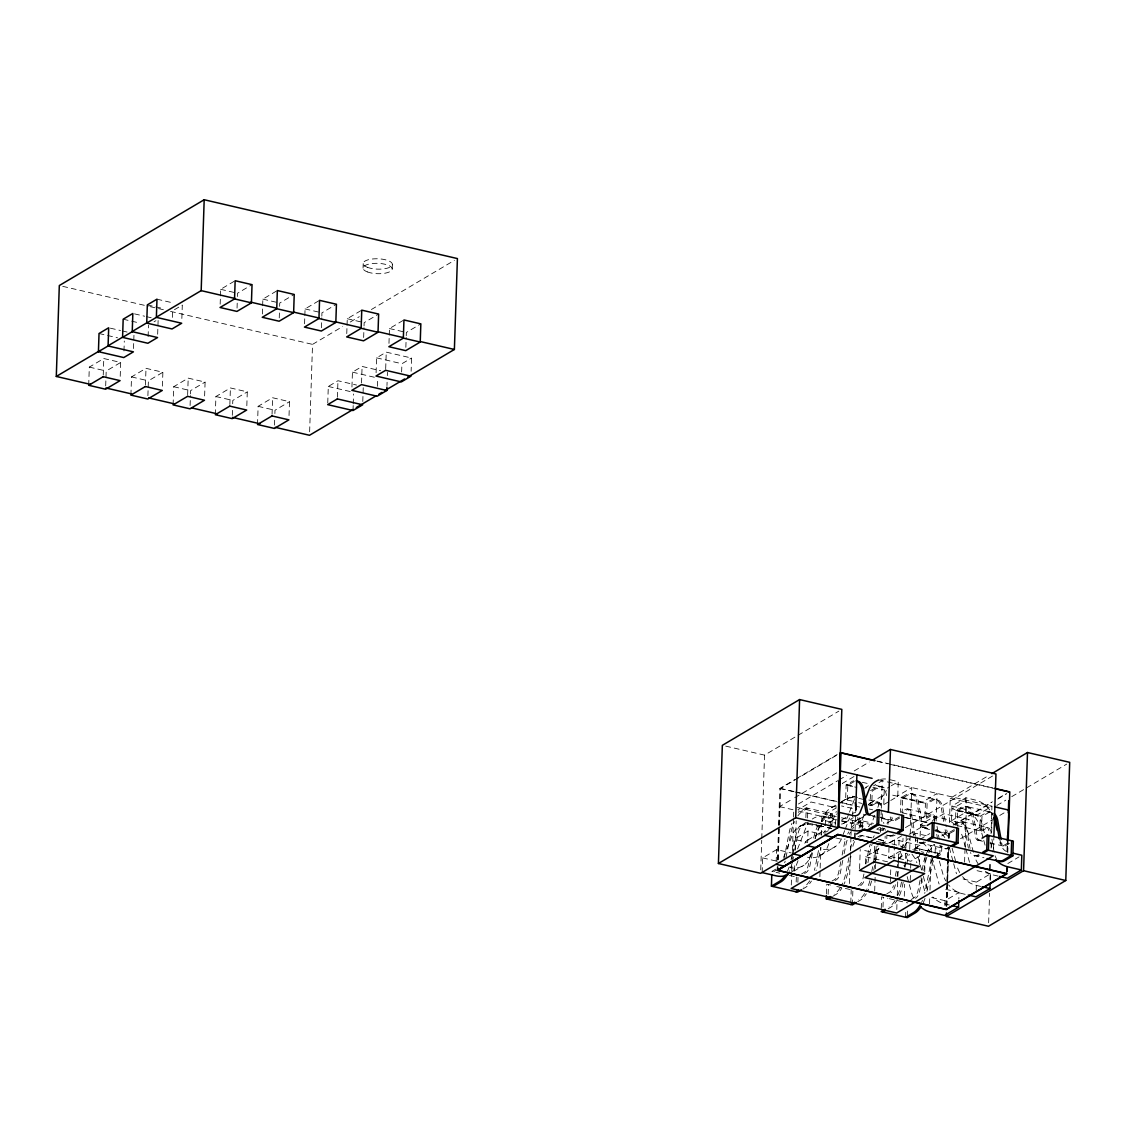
<?xml version="1.0" encoding="UTF-8"?>
<svg xmlns="http://www.w3.org/2000/svg" width="1126" height="1126" viewBox="0 0 1126 1126"><rect width="100%" height="100%" fill="white"/><g stroke="black" fill="none" stroke-linecap="round" stroke-linejoin="round"><path stroke-width="0.75" stroke-dasharray="5 3.75" d="M88.701 385.289L89.306 367.104L103.789 358.532L120.679 362.445L120.13 378.983M103.24 375.057L103.789 358.532M105.689 385.908L106.196 371.031L120.679 362.445M123.973 350.96L124.296 341.037M130.912 395.099L131.517 376.914L146 368.329L162.876 372.256L162.327 388.78M133.515 348.539L133.952 335.323M145.451 384.867L146 368.329M148.111 336.66L148.505 325.09M147.9 395.705L148.393 380.841L162.876 372.256M157.668 334.239L158.161 319.362L154.023 321.811M172.419 317.391L172.644 310.776L182.299 305.062L181.75 321.586M173.108 404.896L173.714 386.725L188.197 378.139L205.087 382.066L204.538 398.59M187.648 394.663L188.197 378.139M190.097 405.515L190.435 395.606M190.491 393.945L190.59 390.638L205.087 382.066M215.319 414.706L215.911 396.521L230.408 387.949L247.284 391.862L246.735 408.4M220.161 304.189L220.386 297.574M220.443 295.927L220.654 289.312L235.151 280.726M229.859 404.473L230.408 387.949M232.308 415.325L232.463 410.357M232.688 403.755L232.8 400.448L247.284 391.862M237.051 308.102L237.206 303.147M237.431 296.532L237.544 293.239L252.027 284.653M257.516 424.516L258.121 406.331L272.605 397.745L289.481 401.672L288.946 418.196M262.372 313.985L262.583 307.384M262.639 305.723L262.865 299.122L277.348 290.536M272.056 414.284L272.605 397.745M274.505 425.121L274.674 420.167M274.885 413.552L274.997 410.258L289.481 401.672M279.248 317.912L279.417 312.958M279.628 306.342L279.741 303.035L294.224 294.463M304.569 323.795L304.794 317.18M304.85 315.533L305.062 308.918L319.545 300.346M309.636 431.779L312.535 344.373L342.712 326.498M321.445 327.722L321.783 317.799M321.839 316.153L321.937 312.845L336.435 304.259M327.75 402.981L328.299 386.457L337.955 380.743L356.52 385.05M337.406 397.267L337.955 380.743M346.766 333.606L346.991 326.99M347.047 325.344L347.272 318.728L361.756 310.143M351.945 387.034L352.438 372.157L362.093 366.443L380.672 370.75M353.015 410.526L353.184 405.557M353.226 403.91L353.564 393.987M363.051 268.115L363.205 263.568M361.545 382.967L362.093 366.443M363.656 337.519L363.98 327.61M364.036 325.949L364.148 322.655L378.632 314.07M362.783 401.489L363.276 386.626M376.098 372.734L376.591 357.857L386.246 352.142L411.567 358.026L411.131 371.242M377.491 386.302L377.759 378.04M385.697 368.666L386.246 352.142M386.978 385.542L387.091 382.235M387.316 375.62L387.414 372.326M388.977 343.402L389.188 336.801M389.244 335.14L389.469 328.539L403.952 319.953M392.214 268.917L392.369 264.371M401.63 372.002L401.912 363.74L411.567 358.026M405.853 347.329L406.19 337.42M406.247 335.759L406.345 332.451L420.842 323.88M760.74 869.835L761.711 840.292M761.767 838.56L764.54 755.138L838.828 711.139M762.161 872.608L762.654 857.899L776.63 849.609L791.24 852.945M777.264 861.235L776.18 861.038L776.63 849.609M777.461 859.842L778.559 826.78M778.615 825.034L779.825 788.482L794.914 779.544M777.855 859.954L778.939 827.272M778.995 825.555L779.628 806.638L793.211 798.587M778.249 859.8L779.347 826.723M779.403 824.978L780.628 788.425L837.969 754.462M791.282 885.008L791.677 872.819M791.733 871.088L792.085 860.644M792.141 858.899L793.478 818.869M793.534 817.124L793.816 808.426M793.548 854.015L794.041 839.306L808.018 831.03L821.544 834.169M794.548 870.764L794.829 862.164M795.223 850.116L796.195 820.882M796.181 882.01L796.349 877.098M797.87 882.334L798.024 877.421L788.862 875.296M805.878 817.659L806.202 807.849L832.311 813.845L831.889 826.92M807.553 817.983L807.877 808.172L801.388 812.113A24.139 10.979 -76.9 0 0 797.771 815.984M808.018 831.03L807.638 842.473L794.041 839.306M819.869 876.647L820.094 869.765M820.15 868.047L820.84 847.399L817.223 865.824A24.054 10.936 -76.9 0 1 816.04 870.595M821.234 835.365L821.628 823.331M821.684 821.614L821.867 816.449L836.351 807.877L811.03 801.993L797.996 809.707M824.936 835.422L825.203 827.258M825.259 825.611L825.428 820.713L836.604 814.084M826.442 893.988L826.765 884.177L833.029 885.557M830.2 826.597L830.636 813.521L824.133 817.462A24.139 10.979 -76.9 0 0 820.516 821.333M828.131 894.297L828.455 884.501M835.253 825.344L835.464 818.813L824.119 816.28A24.139 19.719 59.4 0 0 812.282 819.038M852.199 801.121L845.64 799.671L846.119 784.949L852.607 781.205A24.139 10.979 -76.9 0 1 853.818 780.839M854.296 781.528L847.808 785.272L847.315 799.995L852.579 796.87A8.361 3.8 -76.9 0 1 854.212 796.546M849.412 883.502L850.44 852.551M850.496 850.834L850.946 837.068M851.003 835.351L851.228 828.469M851.284 826.751L851.411 823.317L865.894 814.731M841.713 820.896A8.361 6.84 59.4 0 1 843.191 821.079L852.396 823.219L852.551 818.306M852.607 816.674L852.875 808.496L841.53 805.963M850.777 902.925L851.214 889.85M852.396 904.882L852.889 890.173L834.408 885.951M855.084 829.848L855.647 812.648M860.841 827.131L861.066 820.601L873.438 823.402M859.588 868.667L860.222 849.497M862.53 827.455L862.741 820.91L856.253 824.865A24.139 10.979 -76.9 0 0 852.635 828.736M865.415 863.698L865.641 856.731L881.574 847.301M868.498 804.907L871.749 805.667L872.242 790.959L878.73 787.215A24.139 10.979 -76.9 0 1 886.781 791.142M874.072 860.081L874.536 846.147M874.677 891.102L875.127 877.351M875.409 868.751L875.648 861.869M875.704 860.151L876.155 846.4M880.518 832.283L880.687 827.131M881.081 815.097L881.25 809.932M881.306 808.215L882.221 780.698L873.537 785.849M868.245 804.823A8.361 6.84 59.4 0 1 874.578 802.486L883.783 804.626L884.262 789.903L889.864 786.595M881.25 908.358L881.63 896.915L887.893 898.309M879.744 844.106L885.008 840.981L885.177 836.083M882.995 907.049L883.319 897.239M881.433 844.416L886.697 841.305L886.908 834.774M887.978 824.331L888.259 815.618M891.722 858.674L888.667 857.956L889.09 844.88M890.328 881.785L890.497 876.549M890.567 874.818L890.793 867.836M893.988 858.73L894.382 846.541M894.438 844.796L894.621 839.574L919.942 845.457L919.759 850.679M890.286 779.783L898.252 781.627L897.76 796.335L890.765 800.473M896.789 909.527L897.183 897.338M897.253 895.592L897.83 878.196M897.886 876.45L898.689 852.086M898.914 845.119L899.21 836.421M924.615 826.977L923.996 827.286A8.29 3.772 -76.9 0 1 920.843 824.865L916.663 801.093A24.139 10.979 -76.9 0 0 907.472 793.957L900.983 797.701L900.504 812.409L905.754 809.298A8.361 3.8 -76.9 0 1 909.498 812.212L913.158 833.522A24.054 10.936 -76.9 0 0 913.566 835.379M926.29 827.3L925.671 827.61A8.29 3.772 -76.9 0 1 922.518 825.189L918.337 801.416A24.139 10.979 -76.9 0 0 909.161 794.28L902.672 798.024L902.179 812.733L907.443 809.622A8.361 3.8 -76.9 0 1 911.187 812.536L914.847 833.845A24.054 10.936 -76.9 0 0 915.241 835.703M902.644 849.68L903.024 838.237M904.277 896.254L904.671 884.22M905.248 867.02L905.811 849.82M905.867 848.103L906.261 836.055M905.585 917.31L905.797 910.765M907.317 916.001L907.542 909.456M909.709 849.468L910.174 835.717M910.23 834L911.764 787.567L897.281 796.138M910.23 880.433L910.413 875.212M910.638 868.23L910.807 863.009M915.818 836.618L915.438 848.047L939.872 853.733L940.14 845.556M914.481 849.933L917.113 848.371L917.493 836.928M920.153 836.097L920.533 824.654L934.524 816.378L945.854 819.109A24.139 19.719 59.4 0 1 955.692 825.457M919.309 864.613L919.703 852.424M943.672 821.445L941.097 806.779A24.139 10.979 -76.9 0 0 931.906 799.629L925.417 803.373L924.939 818.095L930.203 814.971A8.361 3.8 -76.9 0 1 933.947 817.884L934.51 821.164M924.727 871.848L925.178 857.913M902.123 812.789L926.614 818.419L927.106 803.697L933.595 799.953A24.139 10.979 -76.9 0 1 942.772 807.103L946.206 826.681M929.541 903.854L929.766 896.972M929.992 890.103L931.019 859.138M931.244 852.269L931.526 843.67M934.355 821.276L934.524 816.378M935.087 853.635L935.382 845.035M936.17 820.967L937.085 793.45L922.602 802.022L891.623 794.914M936.297 857.168L941.561 854.057L941.829 845.879M944.897 905.614L945.066 900.716L959.042 892.425L958.831 898.97M946.037 906.036L946.783 883.403M946.853 881.658L947.599 859.039M947.656 857.294L948.008 846.851M948.289 838.152L948.585 829.44M946.431 906.05L947.065 887.133M947.29 880.25L947.979 859.617M948.036 857.899L948.373 847.582A24.054 10.936 -76.9 0 1 939.872 845.527M946.656 906.022L947.346 885.177M947.402 883.431L948.106 862.586M948.162 860.841L948.613 846.949M948.908 838.251L949.19 829.566M949.429 822.613L950.231 798.292L988.867 775.406M946.839 905.98L947.642 881.616M947.698 879.87L948.388 858.983M948.458 857.238L948.796 846.794M949.091 838.096L949.373 829.398M973.427 852.283L967.318 829.735A8.361 6.84 59.4 0 0 960.633 822.909L951.442 820.77L951.934 806.061L965.911 797.785L977.255 800.516A24.139 19.719 59.4 0 1 992.682 814.971M979.465 839.729L978.846 840.038A8.29 3.772 -76.9 0 1 975.707 837.603L971.527 813.845A24.139 10.979 -76.9 0 0 962.336 806.709L955.847 810.453L955.369 825.161L960.619 822.05A8.361 3.8 -76.9 0 1 964.363 824.964L968.022 846.273A24.054 10.936 -76.9 0 0 968.43 848.117M981.154 840.052L980.535 840.362A8.29 3.772 -76.9 0 1 977.382 837.927L973.202 814.168A24.139 10.979 -76.9 0 0 964.025 807.032L957.536 810.776L957.044 825.485L962.308 822.36A8.361 3.8 -76.9 0 1 966.052 825.274L969.711 846.597A24.054 10.936 -76.9 0 0 970.105 848.441M965.911 797.785L965.418 812.493L951.442 820.77M964.574 862.22L965.038 848.455M965.095 846.738L966.629 800.304L952.146 808.89L977.467 814.774L991.95 806.188L991.035 833.704M976.186 890.3L976.453 882.122L990.43 873.832L990.218 880.377M992.344 813.042A24.139 10.979 -76.9 0 0 986.77 812.381L980.282 816.125L979.803 830.833L985.053 827.723A8.361 3.8 -76.9 0 1 988.811 830.636L989.374 833.916M956.987 825.541L981.478 831.157L981.971 816.449L988.459 812.705A24.139 10.979 -76.9 0 1 991.964 812.353L965.841 806.357M988.628 922.785L989.613 893.242M990.078 879.336L990.303 872.383M991.105 848.061L991.401 839.377M991.626 832.424L992.259 813.31M993.484 848.835L993.822 838.391M1006.348 872.017L1006.63 863.318M1007.038 851.129L1007.32 842.431M1006.686 873.734L1006.855 868.582M1007.432 851.383L1007.77 841.066M1007.137 871.974L1007.432 863.262M1007.77 852.818L1008.122 842.375M1007.573 871.707L1007.784 865.162M783.977 858.899L789.664 830.312A24.139 10.979 -76.9 0 1 791.916 823.359M785.99 857.562L791.353 830.636A24.139 10.979 -76.9 0 1 794.534 821.544M791.114 859.828L791.761 856.506M792.085 854.831L796.349 833.226A8.361 3.8 -76.9 0 1 800.445 825.682L805.709 822.557L817.11 825.203M792.788 860.151L793.45 856.816M794.759 850.172L798.038 833.55A8.361 3.8 -76.9 0 1 802.134 825.991L806.075 823.655M810.382 854.62L808.144 865.767A8.29 3.772 -76.9 0 1 804.71 872.087L801.501 874.043M812.395 853.283L809.833 866.077A8.29 3.772 -76.9 0 1 806.385 872.411L803.19 874.367M818.489 850.538L815.548 865.5A24.054 10.936 -76.9 0 1 814.351 870.271M840.812 861.686L838.574 872.833A8.29 3.772 -76.9 0 1 835.14 879.167L831.931 881.123M842.121 855.056L844.528 843.064A24.139 10.979 -76.9 0 1 845.936 838.349M842.811 860.348L840.263 873.157A8.29 3.772 -76.9 0 1 836.815 879.476L833.606 881.433M844.12 853.705L846.217 843.388A24.139 10.979 -76.9 0 1 847.611 838.673M848.92 857.618L845.964 872.566A24.054 10.936 -76.9 0 1 842.248 883.994M850.566 849.3L851.214 845.978A8.361 3.8 -76.9 0 1 853.635 840.052M850.932 856.267L847.653 872.889A24.054 10.936 -76.9 0 1 843.937 884.318M863.938 874.001L863.009 878.505A8.29 3.772 -76.9 0 1 859.574 884.839L856.365 886.795M865.894 864.05L868.962 848.737A24.139 10.979 -76.9 0 1 870.37 844.021M867.907 862.713L870.651 849.06A24.139 10.979 -76.9 0 1 872.045 844.345M871.721 871.594L873.03 864.951M873.354 863.29L875.662 851.65A8.361 3.8 -76.9 0 1 878.069 845.739M873.734 870.257L877.337 851.974A8.361 3.8 -76.9 0 1 878.984 847.287M895.339 876.098L897.633 864.472M897.957 862.812L899.392 855.816A24.139 10.979 -76.9 0 1 900.8 851.101M897.028 876.422L898.337 869.779M901.49 881.996L900.828 885.317A24.054 10.936 -76.9 0 1 897.112 896.746M904.445 867.034L906.078 858.73A8.361 3.8 -76.9 0 1 908.499 852.804M903.179 882.32L902.517 885.641A24.054 10.936 -76.9 0 1 898.801 897.07M906.782 864.036L907.767 859.054A8.361 3.8 -76.9 0 1 909.4 854.352M920.111 880.11L917.873 891.257A8.29 3.772 -76.9 0 1 914.439 897.591L908.654 901.067M922.067 870.159L923.827 861.489A24.139 10.979 -76.9 0 1 925.234 856.773M922.11 878.773L919.562 891.581A8.29 3.772 -76.9 0 1 916.114 897.915L915.494 898.337M923.756 870.482L925.516 861.812A24.139 10.979 -76.9 0 1 926.909 857.097M926.951 891.313L932.201 864.726A8.361 3.8 -76.9 0 1 933.848 860.039M813.662 838.025L814.098 835.999A24.139 10.979 -76.9 0 1 818.306 824.879M815.337 838.349L815.787 836.322A24.139 10.979 -76.9 0 1 819.981 825.203M900.631 858.167L901.082 856.14A24.139 10.979 -76.9 0 1 901.729 853.747M895.381 884.712L895.114 885.895A8.29 3.772 -76.9 0 1 891.679 892.228L891.06 892.665M783.612 857.238L792.915 833.493A24.139 19.719 59.4 0 1 810.143 824.556L821.487 827.089L825.682 824.612M797.588 848.962L806.892 825.203A24.139 19.719 59.4 0 1 807.975 823.402M798.038 860.714L796.209 865.458A24.054 19.649 59.4 0 1 791.536 872.242M814.999 838.645L821.121 822.853M821.727 821.276L824.302 814.9A24.139 19.719 59.4 0 1 837.294 805.935M812.015 852.424L810.185 857.168A24.054 19.649 59.4 0 1 790.016 867.555M829.595 828.792L836.322 811.41M828.82 843.698L827.596 846.865A24.054 19.649 59.4 0 1 807.426 857.238M848.835 813.732L845.95 821.009A8.29 6.77 59.4 0 1 841.488 824.063M849.44 812.156L854.958 797.94M844.641 830.678L841.572 838.588A24.054 19.649 59.4 0 1 821.403 848.962M845.246 829.088L849.539 818.025M858.983 828.272L864.501 814.042M874.803 815.252L872.96 819.995A24.054 19.649 59.4 0 1 870.989 823.711M877.858 807.342L881.545 797.841A8.361 6.84 59.4 0 1 887.077 794.027M878.998 830.214L882.77 827.892M860.63 885.585L861.249 885.163A8.29 3.772 -76.9 0 0 864.472 879.645M350.256 322.036L359.307 316.673M371.383 309.523L454.383 260.359M796.42 778.657L837.167 754.519M794.717 797.701L836.97 772.675M798.404 804.006L837.645 780.754M839.152 779.868L846.696 775.392M854.24 770.93L869.328 761.992M854.001 776.532L842.417 783.4L854.24 786.145M806.202 807.849L799.699 811.79A24.139 10.979 -76.9 0 0 798.475 812.873M800.037 826.273L807.032 822.135M831.424 807.694L835.619 805.203M841.221 801.895L845.415 799.404M865.612 787.44L868.413 785.779M845.64 799.671L850.89 796.546A8.361 3.8 -76.9 0 1 854.324 798.221M832.311 813.845L825.822 817.786A24.139 10.979 -76.9 0 0 822.205 821.656M828.483 822.951L835.464 818.813M891.257 785.765L898.252 781.627M807.553 840.137L821.544 831.847M841.741 819.883L847.329 816.575M870.342 802.951L884.318 794.674M871.749 805.667L877.013 802.557A8.361 3.8 -76.9 0 1 880.757 805.456M843.501 823.472L853.283 817.673M852.396 823.219L863.572 816.589M883.783 804.626L889.371 801.304M775.772 869.131L771.901 871.425L779.699 873.171M773.59 871.749L776.166 870.215M861.066 820.601L854.564 824.542A24.139 10.979 -76.9 0 0 850.946 828.412M793.802 871.2L803.922 865.204M819.601 855.929L835.309 846.611M857.942 836.871L860.574 835.309L871.974 837.955M859.631 837.181L862.249 835.633L872.031 837.899M879.617 827.483L876.732 829.2L883.291 830.721M886.866 823.19L891.215 820.615L877.703 817.476M899.336 816.857L893.565 820.221A8.29 3.772 -76.9 0 1 890.413 817.786L890.216 816.885M899.73 817.94L895.24 820.544A8.29 3.772 -76.9 0 1 892.088 818.109L891.905 817.209M884.445 828.215L880.687 830.538A24.139 10.979 -76.9 0 0 879.462 831.621M905.417 827.624L992.949 775.772M802.838 889.005L805.484 887.429A24.054 10.936 -76.9 0 0 811.424 881.081M926.614 818.419L931.878 815.294A8.361 3.8 -76.9 0 1 935.622 818.208M888.822 843.008L894.621 839.574M901.729 835.788L889.146 843.247L900.49 845.978A24.139 19.719 59.4 0 1 902.602 846.836A24.139 10.979 -76.9 0 1 908.203 838.363M909.161 834.352L920.758 827.483L934.256 830.622M932.427 820.572L943.926 813.76L969.247 819.644L957.747 826.456M913.2 834.957L915.931 833.339L928.303 836.154M888.667 857.956L899.843 851.326M920.055 839.363L929.837 833.564M833.254 896.071L835.9 894.508A24.054 10.936 -76.9 0 0 841.854 888.161M953.159 825.02L992.4 801.782M998.438 798.207L1005.982 793.746M953.961 824.964L991.682 802.627M997.72 799.052L1006.785 793.689M898.21 858.322L906.909 853.184M914.143 848.891L919.942 845.457M941.73 835.942L946.079 833.367L935.945 831.016M954.201 829.595L948.43 832.958A8.29 3.772 -76.9 0 1 945.277 830.538L945.08 829.623M996.89 805.456L1005.814 800.178M1011.753 796.645L1025.124 788.735M1026.616 787.848L1066.73 764.09M954.595 830.692L950.105 833.282A8.29 3.772 -76.9 0 1 946.952 830.861L946.755 829.946M919.562 856.126L910.864 861.263L861.812 849.863M960.506 838.715L992.203 819.939M999.747 815.463L1005.771 811.888M857.688 901.743L860.348 900.181A24.054 10.936 -76.9 0 0 866.288 893.833M934.608 856.844L939.872 853.733M981.478 831.157L986.742 828.046A8.361 3.8 -76.9 0 1 990.486 830.96M886.795 893.861L889.99 891.905A8.29 3.772 -76.9 0 0 893.439 885.585M888.118 908.823L890.765 907.246A24.054 10.936 -76.9 0 0 896.718 900.899M1007.784 843.107L1003.294 845.71A8.29 3.772 -76.9 0 1 1000.141 843.29L999.944 842.375M1009.459 843.43L1004.969 846.034A8.29 3.772 -76.9 0 1 1001.816 843.613L1001.619 842.698M1007.84 863.529L1019.03 856.9M872.917 787.37L884.262 789.903M220.654 289.312L237.544 293.239M262.865 299.122L279.741 303.035M305.062 308.918L321.937 312.845M347.272 318.728L364.148 322.655M389.469 328.539L406.345 332.451M156.978 299.178L173.868 303.105M376.591 357.857L401.912 363.74M147.323 304.893L154.079 306.469M155.768 306.863L164.199 308.82M62.732 286.342L148.28 306.216M149.997 306.61L163.678 309.791M170.519 311.381L312.535 344.373M134.529 313.873L144.649 316.223M146.338 316.617L151.405 317.799M352.438 372.157L374.381 377.252M123.17 319.207L140.06 323.12M110.376 328.173L120.51 330.523M122.199 330.917L127.266 332.1M328.299 386.457L350.242 391.552M99.032 333.507L117.597 337.814M89.306 367.104L106.196 371.031M131.517 376.914L148.393 380.841M173.714 386.725L190.59 390.638M215.911 396.521L232.8 400.448M258.121 406.331L274.997 410.258M876.788 760.993L994.455 788.327M877.703 761.443L887.935 763.822M889.639 764.216L993.653 788.383M878.843 779.91L991.95 806.188M725.721 746.116L764.54 755.138M950.231 798.292L992.442 808.088M862.22 782.288L870.018 784.02M875.972 785.469L882.235 786.863M910.976 793.605L937.099 799.615M951.934 806.061L963.265 808.792A24.139 19.719 59.4 0 1 979.634 825.541L983.322 838.743M847.808 785.272L853.916 786.694M902.672 798.024L927.106 803.697M957.536 810.776L981.971 816.449M846.119 784.949L856.816 787.44M900.983 797.701L925.417 803.373M955.847 810.453L980.282 816.125M852.537 796.223L857.421 797.349M868.822 800.009L878.66 802.219M907.401 808.961L933.51 814.971M962.266 821.713L988.375 827.709M858.899 798.376L865.261 799.854M858.674 802.697L861.981 803.401M780.628 788.425L840.306 802.289M842.009 802.697L852.241 805.062M869.286 809.031L872.706 809.819M905.093 817.349L927.261 822.501M779.825 788.482L793.464 791.648M795.167 792.042L836.097 801.557M837.8 801.951L853.142 805.512M854.859 805.92L859.968 807.103M904.305 817.406L928.176 822.951M920.533 824.654L926.909 826.132M869.455 815.013L875.718 816.406M880.152 817.504L894.044 820.657M922.785 827.413L930.583 829.144M935.002 830.242L948.908 833.409M977.649 840.151L985.447 841.896M989.867 842.994L1003.773 846.161M872.65 816.308L876.014 817.082M863.304 814.225L866.373 814.928M935.565 831.438L943.222 833.226A8.361 6.84 59.4 0 1 949.64 839.236M797.278 807.469L839.827 817.363M841.53 817.757L872.157 824.865M779.628 806.638L793.154 809.777M798.235 810.959L839.912 820.643M841.558 821.023L866.598 826.85M825.428 820.713L835.576 823.078M887.218 835.267L890.483 836.013M919.224 842.769L945.347 848.765M974.089 855.521L983.913 857.731M807.384 822.881L817.166 825.147M818.799 825.527L831.832 828.553L826.568 831.678A8.361 3.8 -76.9 0 0 826.146 831.973M878.547 839.419L886.697 841.305M917.113 848.371L941.561 854.057M818.743 825.583L830.143 828.243L824.879 831.354A8.361 3.8 -76.9 0 0 823.205 832.987M878.491 839.475L885.008 840.981M876.295 841.291L881.039 842.389M882.629 842.755L887.372 843.867M900.884 847.005L907.626 848.568M912.693 849.75L923.77 852.326M990.43 873.832L975.82 870.384A8.29 6.77 59.4 0 1 974.384 869.722M835.731 837.927L838.814 838.645A24.054 19.649 59.4 0 0 845.162 839.067M998.1 876.084L993.47 875.015A24.054 19.649 59.4 0 1 985.222 871.228M976.453 882.122L961.843 878.66A8.29 6.77 59.4 0 1 961.111 878.379M865.641 856.731L889.273 862.22M980.69 886.401L976.059 885.332A24.054 19.649 59.4 0 1 962.533 876.605M959.042 892.425L944.433 888.977A8.29 6.77 59.4 0 1 942.997 888.315M965.165 894.325L962.083 893.608A24.054 19.649 59.4 0 1 948.556 884.881M762.654 857.899L776.18 861.038M945.066 900.716L930.456 897.253A8.29 6.77 59.4 0 1 929.02 896.592M949.302 904.994L944.672 903.925A24.054 19.649 59.4 0 1 932.778 897.014M889.273 898.689L907.753 902.925M999.916 840.109L1001.591 846.076A8.29 6.77 59.4 0 0 1006.489 851.495M984.349 832.733L981.295 821.459A8.361 6.84 59.4 0 0 974.609 814.633M983.758 840.348L985.067 845.176M965.475 847.442L962.237 835.844A24.139 19.719 59.4 0 0 960.14 831.368M965.911 849.06L969.838 863.529M952.089 848.103L956.016 862.586M949.317 847.681L953.243 862.164M953.68 863.769L956.227 872.946A8.29 6.77 59.4 0 0 956.551 873.734M931.469 856.393L938.817 883.263A8.29 6.77 59.4 0 0 939.14 884.037M921.575 869.905L918.52 858.631A8.361 6.84 59.4 0 0 917.071 855.549M923.32 876.352L925.502 884.403A24.054 19.649 59.4 0 0 929.654 893.242M920.969 877.534L924.84 891.539A8.29 6.77 59.4 0 0 926.008 893.791M907.162 876.577L908.907 883.023M909.344 884.628L911.525 892.679A24.054 19.649 59.4 0 0 914.354 899.435M886.556 795.589L886.232 794.027A24.139 10.979 -76.9 0 0 877.041 786.891L870.567 790.635L870.074 805.343L875.338 802.233A8.361 3.8 -76.9 0 1 879.082 805.146L879.645 808.426M991.893 839.152L994.145 852.269M990.781 842.107L992.47 851.946M937.029 826.414L939.281 839.532M937.606 839.208L935.917 829.369A24.139 19.719 59.4 0 1 944.841 837.547M882.165 813.662L883.854 823.5M881.053 816.617L882.179 823.176M859.419 817.828L859.982 821.107A24.054 10.936 -76.9 0 0 862.249 827.413M857.745 817.504L858.308 820.784A24.054 10.936 -76.9 0 0 860.56 827.103M923.925 841.812A24.054 10.936 -76.9 0 1 915.424 839.841M978.79 854.564A24.054 10.936 -76.9 0 1 970.288 852.593M893.495 834.746A24.054 10.936 -76.9 0 1 886.739 834.704M883.643 829.989A24.054 10.936 -76.9 0 1 883.136 828.3M932.933 858.476A8.361 3.8 -76.9 0 0 930.512 864.402L925.276 890.99A24.054 10.936 -76.9 0 1 924.727 893.397M926.079 854.521A24.139 10.979 -76.9 0 1 931.427 845.33M922.49 900.307A24.054 10.936 -76.9 0 1 921.561 902.419M895.029 900.575A24.054 10.936 -76.9 0 1 889.09 906.923M847.723 833.958A24.139 10.979 -76.9 0 1 848.737 831.959M873.171 837.631A24.139 10.979 -76.9 0 1 874.255 835.773M869.863 880.659A24.054 10.936 -76.9 0 1 866.696 889.681M864.613 893.509A24.054 10.936 -76.9 0 1 858.659 899.857M840.165 887.837A24.054 10.936 -76.9 0 1 834.225 894.185M809.749 880.757A24.054 10.936 -76.9 0 1 803.795 887.119M789.171 866.907A24.054 10.936 -76.9 0 1 787.384 871.257M852.903 846.302A8.361 3.8 -76.9 0 1 854.55 841.615M849.398 834.282A24.139 10.979 -76.9 0 1 850.412 832.283M871.552 880.968A24.054 10.936 -76.9 0 1 868.371 890.004M785.174 861.221A8.29 3.772 -76.9 0 1 784.625 862.783M792.254 862.544A24.054 10.936 -76.9 0 1 789.073 871.58M928.697 852.706A24.139 10.979 -76.9 0 1 934.327 844.359M904.262 847.033A24.139 10.979 -76.9 0 1 909.878 838.687M925.009 898.393A24.054 10.936 -76.9 0 1 923.236 902.742M895.17 835.056A24.054 10.936 -76.9 0 1 888.428 835.028M885.332 830.312A24.054 10.936 -76.9 0 1 884.811 828.623M925.6 842.135A24.054 10.936 -76.9 0 1 917.113 840.165M950.034 847.808A24.054 10.936 -76.9 0 1 941.547 845.851M979.254 855.478A24.054 10.936 -76.9 0 1 971.977 852.917M996.411 858.589A24.054 10.936 -76.9 0 1 995.06 855.802M840.643 803.162A24.139 19.719 59.4 0 1 853.367 797.546M852.326 813.619A8.361 6.84 59.4 0 1 855.69 812.62M864.684 788.27A24.139 19.719 59.4 0 1 866.64 787.693M880.616 779.403A24.139 19.719 59.4 0 1 886.894 779.093M869.722 825.344A24.054 19.649 59.4 0 1 868.287 826.78M804.78 843.304A8.361 6.84 59.4 0 1 811.804 839.672M818.757 835.028A8.361 6.84 59.4 0 1 825.78 831.382M978.452 864.332A24.054 19.649 59.4 0 1 974.3 855.493M933.961 844.556A8.361 6.84 59.4 0 1 935.917 848.328L942.912 874.086A24.054 19.649 59.4 0 0 945.756 880.856M959.732 872.566A24.054 19.649 59.4 0 1 956.889 865.81M903.953 865.317A8.361 6.84 59.4 0 1 904.53 866.921M911.961 854.17A24.139 19.719 59.4 0 1 916.86 862.713M922.532 842.389A24.139 19.719 59.4 0 1 929.893 852.157M367.512 267.355A14.596 5.18 1.9 0 0 391.89 265.694A14.596 5.18 1.9 0 0 373.959 258.853A14.596 5.18 1.9 0 0 367.512 267.355M367.358 271.901A14.596 5.18 1.9 0 0 391.735 270.24A14.596 5.18 1.9 0 0 373.804 263.4A14.596 5.18 1.9 0 0 367.358 271.901"/><path stroke-width="1.5" d="M90.516 384.388L56.3 376.45L59.312 285.54L204.186 199.738L457.409 258.572L454.383 349.468L407.612 377.182M98.426 351.678L99.032 333.507L108.687 327.779L108.082 345.964L98.426 351.678L123.747 357.561L133.403 351.847L108.082 345.964M122.579 337.378L123.17 319.207L132.84 313.478L132.235 331.663L122.579 337.378L147.9 343.261L157.556 337.547L132.235 331.663M146.718 323.078L147.323 304.893L156.978 299.178L156.373 317.363L146.718 323.078L172.039 328.961L181.694 323.246L156.373 317.363M157.415 316.561L201.174 290.635L204.186 199.738M234.546 298.911L235.151 280.726L252.027 284.653L251.422 302.838L236.939 311.409L220.049 307.497L234.546 298.911L251.422 302.838M276.743 308.721L277.348 290.536L294.224 294.463L293.633 312.634L279.135 321.22L262.259 317.293L276.743 308.721L293.633 312.634M318.954 318.517L319.545 300.346L336.435 304.259L335.829 322.444L321.346 331.03L304.456 327.103L318.954 318.517L335.829 322.444M361.15 328.328L361.756 310.143L378.632 314.07L378.026 332.254L363.543 340.826L346.667 336.913L361.15 328.328L378.026 332.254M386.809 390.497L361.488 384.613L351.833 390.342L377.154 396.225L386.809 390.497L386.922 387.189M403.347 338.138L403.952 319.953L420.842 323.88L420.237 342.051L405.74 350.636L388.864 346.709L403.347 338.138L420.237 342.051M718.416 863.501L722.343 745.342L799.601 699.57L841.812 709.38L837.885 827.554L795.688 817.743L718.416 863.501L760.627 873.312L838.912 827.146L852.804 830.369A24.054 19.649 59.4 0 0 863.121 829.862M801.501 889.779L797.532 892.144L771.423 886.134L771.803 874.691M946.713 909.456L777.517 870.271L777.63 866.823M795.688 817.743L799.601 699.57M856.365 902.531L852.396 904.882L826.287 898.886L826.385 895.62M838.631 799.727L839.264 780.585M839.729 766.651L840.193 752.731L874.297 760.655M838.56 813.873L839.982 770.888L872.101 778.347M838.969 813.591L840.981 752.675L875.085 760.599M838.912 827.146L839.405 812.437L854.029 815.773A8.29 6.77 59.4 0 0 859.926 812.733L869.68 788.017A24.139 19.719 59.4 0 1 878.66 779.994M854.789 838.448L854.958 833.282M855.704 810.931L856.9 774.815M862.305 829.032A24.054 10.936 -76.9 0 0 869.061 829.06L876.999 824.359L877.492 809.65L903.601 815.646L903.122 830.355L897.816 833.493M879.167 809.974L878.674 824.682L870.736 829.383A24.054 10.936 -76.9 0 1 863.994 829.355M888.372 812.142L890.455 749.48L995.961 773.984L993.878 836.66M901.926 815.323L901.433 830.031L897.464 832.395M927.894 839.461L931.864 837.111L932.342 822.388L958.465 828.398L957.973 843.107L952.68 846.245M934.031 822.712L933.538 837.434L928.246 840.559M991.837 773.646L1027.503 752.52L1069.7 762.33L1065.773 880.504L988.515 926.262L946.319 916.451L946.431 912.975M956.79 828.074L956.298 842.783L951.006 845.922M920.561 906.937A24.054 19.649 59.4 0 0 930.695 912.201L944.573 915.424L958.55 907.148L958.775 900.603M982.759 852.199L986.728 849.848L987.206 835.14L1013.33 841.136L1012.837 855.859L1004.899 860.56A24.054 10.936 -76.9 0 1 998.157 860.517M988.895 835.464L988.403 850.172L983.111 853.311M989.838 869.821L990.007 864.669M968.247 895.043L975.96 896.831L989.951 888.555L990.106 883.643M1007.39 840.686L1007.559 835.464M1008.305 812.845L1008.713 800.656M1007.77 841.066L1008.797 810.101L995.328 806.976M1008.178 840.643L1009.797 791.902L994.455 788.327M1011.655 840.826L1011.162 855.535L1003.224 860.236A24.054 10.936 -76.9 0 1 996.468 860.194M999.635 876.45L1007.348 878.238L1021.338 869.962L1021.817 855.253L1013.372 853.283M946.319 916.451L1023.576 870.694L1027.503 752.52M56.3 376.45L100.059 350.524M109.123 345.161L122.706 337.11M131.756 331.748L146.844 322.81M353.282 409.357L309.509 435.283L275.293 427.331M356.295 407.57L375.915 395.944M378.927 394.156L381.953 392.369M384.965 390.581L404.586 378.969M872.354 760.205L890.455 749.48M877.492 809.65L869.131 814.534A8.29 3.772 -76.9 0 1 865.978 812.113L861.798 788.355A24.139 10.979 -76.9 0 0 856.112 780.867M777.517 870.271L837.871 834.507L1007.08 873.706L946.319 909.484M777.911 870.243L838.265 834.493M856.576 834.014L864.965 829.06M771.423 886.134L779.361 881.433A24.054 10.936 -76.9 0 0 785.301 875.085M773.098 886.458L781.036 881.757A24.054 10.936 -76.9 0 0 788.059 873.565M795.857 891.82L798.503 890.244M927.191 825.457L932.342 822.388M826.287 898.886L830.256 896.535M827.962 899.21L831.931 896.859M850.721 904.558L854.69 902.207M982.055 838.194L987.206 835.14M885.12 909.287L881.151 911.638L907.26 917.634L915.199 912.933A24.054 10.936 -76.9 0 0 921.152 906.585M882.826 911.961L885.472 910.385M905.585 917.31L913.524 912.609A24.054 10.936 -76.9 0 0 920.547 904.417M201.174 290.635L235.39 298.587M250.788 302.162L276.447 308.13M293.562 312.099L319.221 318.067M334.619 321.642L360.292 327.61M377.393 331.579L403.066 337.547M420.167 341.516L454.383 349.468M105.914 387.977L131.587 393.931M148.688 397.914L174.347 403.868M191.462 407.851L217.121 413.805M232.519 417.394L259.895 423.756M995.356 788.777L1008.995 791.958M876.999 824.359L903.122 830.355M931.864 837.111L957.973 843.107M986.728 849.848L1012.837 855.859M864.36 830.017L879.082 833.367M987.122 858.547L1000.212 861.517M1021.338 869.962L1007.46 866.738A24.054 19.649 59.4 0 1 995.553 859.828M1023.576 870.694L1065.773 880.504M824.936 835.422L832.649 837.223M807.525 845.739L815.238 847.526M982.238 886.753L989.951 888.555M793.548 854.015L801.262 855.802M776.138 864.332L783.851 866.119M952.385 905.712L958.55 907.148M762.161 872.608L776.039 875.831A24.054 19.649 59.4 0 0 788.214 874.522M993.625 817.251L997.298 830.467M1001.056 839.419L997.636 819.841A24.139 10.979 -76.9 0 0 994.019 813.366M999.381 839.095L995.961 819.531A24.139 10.979 -76.9 0 0 994.089 814.999M855.211 802.739L856.337 809.298M869.99 815.027A8.29 3.772 -76.9 0 1 867.653 812.437L863.473 788.679A24.139 10.979 -76.9 0 0 857.787 781.191M103.198 376.703L88.701 385.289L105.591 389.216L120.074 380.63L103.198 376.703M145.395 386.514L130.912 395.099L147.787 399.012L162.271 390.44L145.395 386.514M187.592 396.324L173.108 404.896L189.998 408.822L204.482 400.237L187.592 396.324M229.803 406.12L215.319 414.706L232.195 418.633L246.678 410.047L229.803 406.12M271.999 415.93L257.516 424.516L274.392 428.429L288.889 419.857L271.999 415.93M337.35 398.914L327.694 404.642L353.015 410.526L362.671 404.797L337.35 398.914M385.641 370.313L375.985 376.042L401.306 381.925L410.962 376.197L385.641 370.313M837.477 834.535L777.109 870.285L945.924 909.512L1006.292 873.762L837.477 834.535M887.738 831.284L791.156 888.484L896.662 913.003L993.245 855.802L887.738 831.284M874.015 861.826L859.532 870.412L910.174 882.179L924.657 873.593L874.015 861.826M893.931 860.475L864.951 877.647L890.272 883.53L919.252 866.358L893.917 860.475"/></g></svg>
